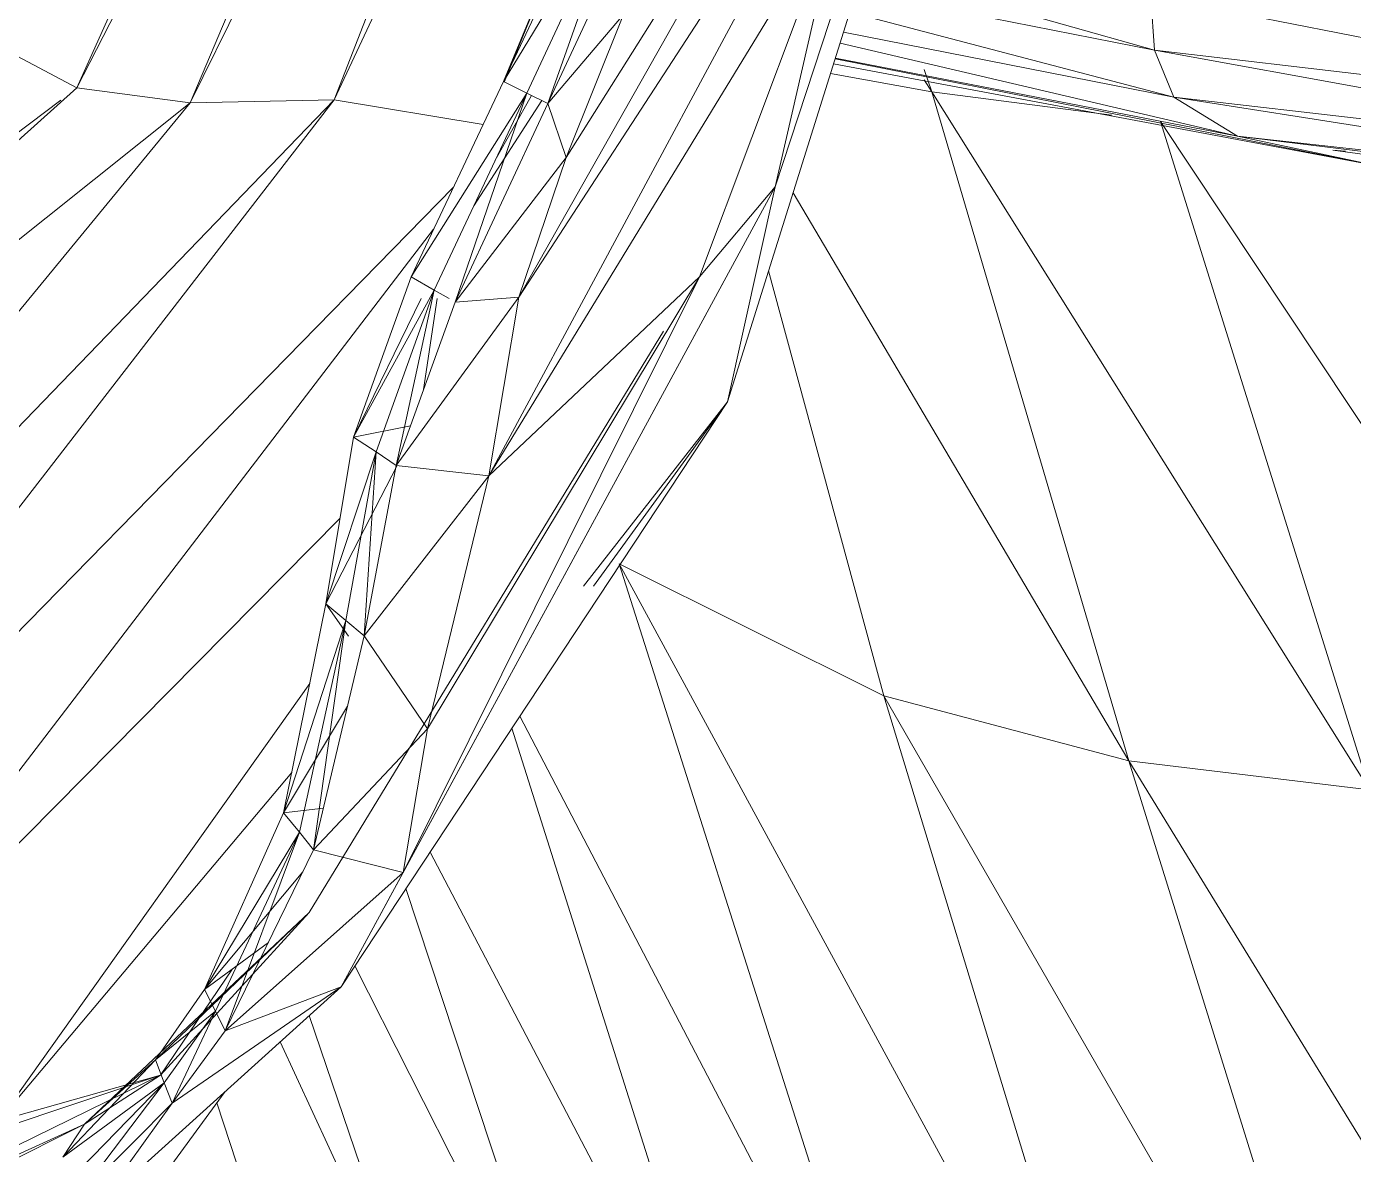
# Model space of a CAD drawing. Header units: millimetres. Extents: x -8546 to 211781, y -3000 to 31870.
# Drawn here: x -4205.85 to -4163.77, y 2539.95 to 2575.72 of the extents above; entities that cross this region are included whole.
import ezdxf

# ---------------------------------------------------------------- set-up
doc = ezdxf.new("R2010")
doc.units = ezdxf.units.MM
doc.layers.add('G-IMPT', color=8, linetype='Continuous', lineweight=9)
doc.layers.add('I-FURN', color=30, linetype='Continuous', lineweight=9)

# ---------------------------------------------------------------- blocks, each defined once
blk = doc.blocks.new('Artificial banana plant 1500mm - Family 4__C1-728657-Begane grond')
at = {"layer": 'G-IMPT'}
for p, q in [((208.504, -83.097), (230.253, -40.374)), ((208.504, -83.097), (230.253, -40.374)), ((212.1, -83.569), (233.351, -40.354)), ((212.1, -83.569), (233.351, -40.354)), ((212.1, -83.569), (230.253, -40.374)), ((212.1, -83.569), (230.253, -40.374)), ((216.666, -83.481), (233.351, -40.354)), ((216.666, -83.481), (233.351, -40.354)), ((216.666, -83.481), (236.539, -40.922)), ((216.666, -83.481), (236.539, -40.922)), ((208.504, -83.097), (226.242, -43.367)), ((208.504, -83.097), (226.242, -43.367)), ((229.136, -93.058), (243.92, -45.924)), ((229.136, -93.058), (243.92, -45.924)), ((230.644, -86.236), (243.92, -45.924)), ((230.644, -86.236), (243.92, -45.924)), ((222.522, -89.735), (233.882, -69.651)), ((222.522, -89.735), (233.882, -69.651)), ((224.015, -85.311), (233.882, -69.651)), ((224.015, -85.311), (233.882, -69.651)), ((221.567, -95.403), (234.638, -71.076)), ((221.567, -95.403), (234.638, -71.076)), ((222.522, -89.735), (234.638, -71.076)), ((222.522, -89.735), (234.638, -71.076)), ((222.034, -82.895), (225.23, -76.103)), ((222.034, -82.895), (225.23, -76.103)), ((222.034, -82.895), (225.976, -76.409)), ((222.034, -82.895), (225.976, -76.409)), ((222.771, -83.263), (225.976, -76.409)), ((225.976, -76.409), (222.771, -83.263)), ((225.976, -76.409), (223.437, -83.593)), ((225.976, -76.409), (223.437, -83.593)), ((226.651, -76.684), (223.437, -83.593)), ((226.651, -76.684), (223.437, -83.593)), ((221.567, -95.403), (232.765, -77.046)), ((221.567, -95.403), (232.765, -77.046)), ((232.765, -77.046), (228.247, -89.089)), ((232.765, -77.046), (228.247, -89.089)), ((232.765, -77.046), (230.644, -86.236)), ((232.765, -77.046), (230.644, -86.236)), ((233.453, -79.295), (242.677, -81.903)), ((233.453, -79.295), (242.677, -81.903)), ((222.034, -82.895), (223.387, -79.633)), ((222.034, -82.895), (223.387, -79.633)), ((233.22, -80.037), (242.677, -81.903)), ((233.22, -80.037), (242.677, -81.903)), ((242.677, -81.903), (242.557, -80.187)), ((242.677, -81.903), (242.557, -80.187)), ((242.557, -80.187), (263.719, -84.357)), ((242.557, -80.187), (263.719, -84.357)), ((222.063, -82.895), (222.969, -80.662)), ((222.063, -82.895), (222.969, -80.662)), ((223.437, -83.593), (225.835, -80.773)), ((223.437, -83.593), (225.835, -80.773)), ((225.835, -80.773), (224.015, -85.311)), ((225.835, -80.773), (224.015, -85.311)), ((233.014, -80.693), (243.287, -83.395)), ((233.014, -80.693), (243.287, -83.395)), ((232.813, -81.336), (243.287, -83.395)), ((232.813, -81.336), (243.287, -83.395)), ((206.087, -81.819), (208.504, -83.097)), ((206.087, -81.819), (208.504, -83.097)), ((232.705, -81.678), (245.311, -84.63)), ((232.705, -81.678), (245.311, -84.63)), ((243.287, -83.395), (242.677, -81.903)), ((243.287, -83.395), (242.677, -81.903)), ((242.677, -81.903), (264.38, -85.837)), ((242.677, -81.903), (264.38, -85.837)), ((242.677, -81.903), (263.719, -84.357)), ((242.677, -81.903), (263.719, -84.357)), ((232.499, -82.336), (249.702, -85.556)), ((232.499, -82.336), (249.702, -85.556)), ((232.549, -82.176), (249.702, -85.556)), ((232.549, -82.176), (249.702, -85.556)), ((232.556, -82.154), (245.311, -84.63)), ((232.556, -82.154), (245.311, -84.63)), ((219.106, -89.09), (222.034, -82.895)), ((219.106, -89.09), (222.034, -82.895)), ((222.771, -83.263), (222.034, -82.895)), ((222.771, -83.263), (222.034, -82.895)), ((232.404, -82.639), (235.618, -83.227)), ((232.404, -82.639), (235.618, -83.227)), ((235.369, -82.514), (235.618, -83.227)), ((235.369, -82.514), (235.618, -83.227)), ((235.369, -82.843), (235.618, -83.227)), ((235.369, -82.843), (235.618, -83.227)), ((174.042, -113.925), (208.504, -83.097)), ((174.042, -113.925), (208.504, -83.097)), ((208.504, -83.097), (212.1, -83.569)), ((208.504, -83.097), (212.1, -83.569)), ((219.106, -89.09), (222.771, -83.263)), ((219.106, -89.09), (222.771, -83.263)), ((219.837, -89.511), (222.771, -83.263)), ((222.771, -83.263), (219.837, -89.511)), ((222.771, -83.263), (220.498, -89.891)), ((222.771, -83.263), (220.498, -89.891)), ((223.437, -83.593), (222.771, -83.263)), ((223.437, -83.593), (222.771, -83.263)), ((249.499, -105.36), (235.618, -83.227)), ((249.499, -105.36), (235.618, -83.227)), ((241.865, -104.445), (235.618, -83.227)), ((241.865, -104.445), (235.618, -83.227)), ((235.618, -83.227), (241.327, -83.963)), ((235.618, -83.227), (241.327, -83.963)), ((174.042, -113.925), (212.1, -83.569)), ((174.042, -113.925), (212.1, -83.569)), ((174.062, -109.206), (207.989, -83.487)), ((174.062, -109.206), (207.989, -83.487)), ((186.183, -115.058), (216.666, -83.481)), ((186.183, -115.058), (216.666, -83.481)), ((186.183, -115.058), (212.1, -83.569)), ((186.183, -115.058), (212.1, -83.569)), ((192.152, -115.156), (216.666, -83.481)), ((192.152, -115.156), (216.666, -83.481)), ((212.1, -83.569), (216.666, -83.481)), ((212.1, -83.569), (216.666, -83.481)), ((216.666, -83.481), (221.39, -84.258)), ((216.666, -83.481), (221.39, -84.258)), ((223.437, -83.593), (220.498, -89.891)), ((223.437, -83.593), (220.498, -89.891)), ((221.091, -86.841), (223.245, -83.498)), ((221.091, -86.841), (223.245, -83.498)), ((221.762, -85.412), (222.92, -83.337)), ((221.762, -85.412), (222.92, -83.337)), ((223.437, -83.593), (224.015, -85.311)), ((223.437, -83.593), (224.015, -85.311)), ((245.311, -84.63), (243.287, -83.395)), ((245.311, -84.63), (243.287, -83.395)), ((243.287, -83.395), (265.909, -86.925)), ((243.287, -83.395), (265.909, -86.925)), ((243.287, -83.395), (264.38, -85.837)), ((243.287, -83.395), (264.38, -85.837)), ((257.516, -106.226), (242.866, -84.162)), ((257.516, -106.226), (242.866, -84.162)), ((249.499, -105.36), (242.866, -84.162)), ((249.499, -105.36), (242.866, -84.162)), ((249.702, -85.556), (245.311, -84.63)), ((249.702, -85.556), (245.311, -84.63)), ((245.311, -84.63), (267.207, -87.304)), ((245.311, -84.63), (267.207, -87.304)), ((245.311, -84.63), (265.909, -86.925)), ((245.311, -84.63), (265.909, -86.925)), ((220.498, -89.891), (224.015, -85.311)), ((220.498, -89.891), (224.015, -85.311)), ((224.015, -85.311), (222.522, -89.735)), ((224.015, -85.311), (222.522, -89.735)), ((248.334, -85.07), (258.972, -86.553)), ((248.334, -85.07), (258.972, -86.553)), ((248.334, -85.07), (248.74, -85.107)), ((192.152, -115.156), (220.45, -86.245)), ((192.152, -115.156), (220.45, -86.245)), ((216.882, -111.61), (230.644, -86.236)), ((216.882, -111.61), (230.644, -86.236)), ((218.851, -107.984), (230.644, -86.236)), ((218.851, -107.984), (230.644, -86.236)), ((228.247, -89.089), (230.644, -86.236)), ((228.247, -89.089), (230.644, -86.236)), ((230.644, -86.236), (229.136, -93.058)), ((230.644, -86.236), (229.136, -93.058)), ((241.865, -104.445), (231.214, -86.433)), ((241.865, -104.445), (231.214, -86.433)), ((198.871, -114.932), (219.817, -87.584)), ((198.871, -114.932), (219.817, -87.584)), ((217.276, -94.176), (219.106, -89.09)), ((217.276, -94.176), (219.106, -89.09)), ((218.851, -107.984), (228.247, -89.089)), ((218.851, -107.984), (228.247, -89.089)), ((219.837, -89.511), (219.106, -89.09)), ((219.837, -89.511), (219.106, -89.09)), ((219.619, -103.43), (228.247, -89.089)), ((219.619, -103.43), (228.247, -89.089)), ((221.567, -95.403), (228.247, -89.089)), ((221.567, -95.403), (228.247, -89.089)), ((234.093, -102.378), (230.44, -88.899)), ((234.093, -102.378), (230.44, -88.899)), ((217.276, -94.176), (219.837, -89.511)), ((217.276, -94.176), (219.837, -89.511)), ((217.989, -94.647), (219.837, -89.511)), ((219.837, -89.511), (217.989, -94.647)), ((219.837, -89.511), (218.63, -95.071)), ((219.837, -89.511), (218.63, -95.071)), ((220.305, -89.78), (219.837, -89.511)), ((220.305, -89.78), (219.837, -89.511)), ((217.276, -94.176), (219.425, -89.78)), ((217.276, -94.176), (219.425, -89.78)), ((218.63, -95.071), (222.522, -89.735)), ((218.63, -95.071), (222.522, -89.735)), ((220.498, -89.891), (218.63, -95.071)), ((220.498, -89.891), (218.63, -95.071)), ((219.496, -92.668), (219.926, -89.78)), ((219.496, -92.668), (219.926, -89.78)), ((220.498, -89.891), (222.522, -89.735)), ((220.498, -89.891), (222.522, -89.735)), ((222.522, -89.735), (221.567, -95.403)), ((222.522, -89.735), (221.567, -95.403)), ((215.874, -109.253), (227.107, -90.811)), ((215.874, -109.253), (227.107, -90.811)), ((216.882, -111.61), (229.136, -93.058)), ((216.882, -111.61), (229.136, -93.058)), ((224.567, -98.898), (229.136, -93.058)), ((224.567, -98.898), (229.136, -93.058)), ((229.136, -93.058), (224.882, -98.898)), ((229.136, -93.058), (224.882, -98.898)), ((217.276, -94.176), (219.08, -93.822)), ((217.276, -94.176), (219.08, -93.822)), ((216.397, -99.46), (217.276, -94.176)), ((216.397, -99.46), (217.276, -94.176)), ((217.989, -94.647), (217.276, -94.176)), ((217.989, -94.647), (217.276, -94.176)), ((216.397, -99.46), (217.989, -94.647)), ((216.397, -99.46), (217.989, -94.647)), ((217.036, -99.994), (217.989, -94.647)), ((217.989, -94.647), (217.036, -99.994)), ((217.989, -94.647), (217.61, -100.474)), ((217.989, -94.647), (217.61, -100.474)), ((218.63, -95.071), (217.989, -94.647)), ((218.63, -95.071), (217.989, -94.647)), ((216.397, -99.46), (218.662, -95.071)), ((216.397, -99.46), (218.662, -95.071)), ((218.63, -95.071), (217.61, -100.474)), ((218.63, -95.071), (217.61, -100.474)), ((218.63, -95.071), (221.567, -95.403)), ((218.63, -95.071), (221.567, -95.403)), ((217.61, -100.474), (221.567, -95.403)), ((217.61, -100.474), (221.567, -95.403)), ((221.567, -95.403), (219.619, -103.43)), ((221.567, -95.403), (219.619, -103.43)), ((198.871, -114.932), (216.846, -96.758)), ((198.871, -114.932), (216.846, -96.758)), ((241.902, -128.034), (225.703, -98.191)), ((241.902, -128.034), (225.703, -98.191)), ((234.558, -126.03), (225.703, -98.191)), ((234.558, -126.03), (225.703, -98.191)), ((234.093, -102.378), (225.703, -98.191)), ((234.093, -102.378), (225.703, -98.191)), ((215.06, -106.091), (216.397, -99.46)), ((215.06, -106.091), (216.397, -99.46)), ((217.036, -99.994), (216.397, -99.46)), ((217.036, -99.994), (216.397, -99.46)), ((216.397, -99.46), (217.116, -100.486)), ((216.397, -99.46), (217.116, -100.486)), ((215.06, -106.091), (217.036, -99.994)), ((215.06, -106.091), (217.036, -99.994)), ((215.561, -106.709), (217.036, -99.994)), ((217.036, -99.994), (215.561, -106.709)), ((217.036, -99.994), (216.009, -107.264)), ((217.036, -99.994), (216.009, -107.264)), ((217.61, -100.474), (217.036, -99.994)), ((217.61, -100.474), (217.036, -99.994)), ((217.61, -100.474), (216.009, -107.264)), ((217.61, -100.474), (216.009, -107.264)), ((217.61, -100.474), (219.619, -103.43)), ((217.61, -100.474), (219.619, -103.43)), ((206.016, -115.858), (215.887, -101.99)), ((206.016, -115.858), (215.887, -101.99)), ((249.547, -129.173), (234.093, -102.378)), ((249.547, -129.173), (234.093, -102.378)), ((241.902, -128.034), (234.093, -102.378)), ((241.902, -128.034), (234.093, -102.378)), ((241.865, -104.445), (234.093, -102.378)), ((241.865, -104.445), (234.093, -102.378)), ((215.06, -106.091), (217.084, -102.705)), ((215.06, -106.091), (217.084, -102.705)), ((234.558, -126.03), (222.551, -103.026)), ((234.558, -126.03), (222.551, -103.026)), ((216.009, -107.264), (219.619, -103.43)), ((216.009, -107.264), (219.619, -103.43)), ((219.619, -103.43), (218.851, -107.984)), ((219.619, -103.43), (218.851, -107.984)), ((229.4, -125.86), (222.299, -103.409)), ((229.4, -125.86), (222.299, -103.409)), ((257.438, -129.86), (241.865, -104.445)), ((257.438, -129.86), (241.865, -104.445)), ((249.547, -129.173), (241.865, -104.445)), ((249.547, -129.173), (241.865, -104.445)), ((249.499, -105.36), (241.865, -104.445)), ((249.499, -105.36), (241.865, -104.445)), ((215.318, -104.811), (206.016, -115.858)), ((215.318, -104.811), (206.016, -115.858)), ((215.06, -106.091), (216.321, -105.942)), ((215.06, -106.091), (216.321, -105.942)), ((212.546, -111.691), (215.06, -106.091)), ((212.546, -111.691), (215.06, -106.091)), ((215.561, -106.709), (215.06, -106.091)), ((215.561, -106.709), (215.06, -106.091)), ((212.546, -111.691), (215.561, -106.709)), ((212.546, -111.691), (215.561, -106.709)), ((212.895, -112.384), (215.561, -106.709)), ((215.561, -106.709), (212.895, -112.384)), ((215.561, -106.709), (213.207, -113.007)), ((215.561, -106.709), (213.207, -113.007)), ((216.009, -107.264), (215.561, -106.709)), ((216.009, -107.264), (215.561, -106.709)), ((216.009, -107.264), (213.207, -113.007)), ((216.009, -107.264), (213.207, -113.007)), ((216.009, -107.264), (218.851, -107.984)), ((216.009, -107.264), (218.851, -107.984)), ((229.4, -125.86), (219.705, -107.336)), ((229.4, -125.86), (219.705, -107.336)), ((212.546, -111.691), (215.667, -107.964)), ((212.546, -111.691), (215.667, -107.964)), ((213.207, -113.007), (218.851, -107.984)), ((213.207, -113.007), (218.851, -107.984)), ((218.851, -107.984), (216.882, -111.61)), ((218.851, -107.984), (216.882, -111.61)), ((224.304, -124.741), (218.938, -108.496)), ((224.304, -124.741), (218.938, -108.496)), ((208.745, -115.968), (215.874, -109.253)), ((208.745, -115.968), (215.874, -109.253)), ((210.992, -113.928), (215.874, -109.253)), ((210.992, -113.928), (215.874, -109.253)), ((215.874, -109.253), (211.158, -114.41)), ((215.874, -109.253), (211.158, -114.41)), ((212.546, -111.691), (214.574, -110.205)), ((212.546, -111.691), (214.574, -110.205)), ((211.158, -114.41), (213.436, -111.038)), ((211.158, -114.41), (213.436, -111.038)), ((224.304, -124.741), (217.32, -110.947)), ((224.304, -124.741), (217.32, -110.947)), ((216.882, -111.61), (209.183, -118.561)), ((216.882, -111.61), (209.183, -118.561)), ((210.992, -113.928), (212.546, -111.691)), ((210.992, -113.928), (212.546, -111.691)), ((211.522, -115.302), (216.882, -111.61)), ((211.522, -115.302), (216.882, -111.61)), ((212.895, -112.384), (212.546, -111.691)), ((212.895, -112.384), (212.546, -111.691)), ((213.207, -113.007), (216.882, -111.61)), ((213.207, -113.007), (216.882, -111.61)), ((210.992, -113.928), (212.895, -112.384)), ((210.992, -113.928), (212.895, -112.384)), ((211.272, -114.652), (212.895, -112.384)), ((212.895, -112.384), (211.272, -114.652)), ((212.895, -112.384), (211.522, -115.302)), ((212.895, -112.384), (211.522, -115.302)), ((213.207, -113.007), (212.895, -112.384)), ((213.207, -113.007), (212.895, -112.384)), ((219.493, -123.182), (215.87, -112.523)), ((219.493, -123.182), (215.87, -112.523)), ((213.207, -113.007), (211.522, -115.302)), ((213.207, -113.007), (211.522, -115.302)), ((219.493, -123.182), (214.949, -113.354)), ((219.493, -123.182), (214.949, -113.354)), ((208.06, -117.01), (210.992, -113.928)), ((208.06, -117.01), (210.992, -113.928)), ((210.992, -113.928), (208.745, -115.968)), ((210.992, -113.928), (208.745, -115.968)), ((211.272, -114.652), (210.992, -113.928)), ((211.272, -114.652), (210.992, -113.928)), ((190.179, -121.443), (211.158, -114.41)), ((190.179, -121.443), (211.158, -114.41)), ((198.255, -120.75), (211.158, -114.41)), ((198.255, -120.75), (211.158, -114.41)), ((211.158, -114.41), (206.016, -115.858)), ((211.158, -114.41), (206.016, -115.858)), ((208.745, -115.968), (211.158, -114.41)), ((208.745, -115.968), (211.158, -114.41)), ((208.06, -117.01), (211.272, -114.652)), ((208.06, -117.01), (211.272, -114.652)), ((208.232, -117.774), (211.272, -114.652)), ((211.272, -114.652), (208.232, -117.774)), ((211.272, -114.652), (208.387, -118.462)), ((211.272, -114.652), (208.387, -118.462)), ((211.522, -115.302), (211.272, -114.652)), ((211.522, -115.302), (211.272, -114.652)), ((211.522, -115.302), (208.387, -118.462)), ((211.522, -115.302), (208.387, -118.462)), ((211.522, -115.302), (209.183, -118.561)), ((211.522, -115.302), (209.183, -118.561)), ((213.207, -114.927), (211.285, -117.567)), ((213.207, -114.927), (211.285, -117.567)), ((215.032, -121.717), (212.945, -115.287)), ((215.032, -121.717), (212.945, -115.287)), ((208.745, -115.968), (198.255, -120.75)), ((208.745, -115.968), (198.255, -120.75)), ((198.862, -120.919), (208.745, -115.968)), ((198.862, -120.919), (208.745, -115.968)), ((208.06, -117.01), (208.745, -115.968)), ((208.06, -117.01), (208.745, -115.968))]:
    blk.add_line(p, q, dxfattribs=at)
blk = doc.blocks.new('Artificial banana plant 1500mm - Family 4__C2-728658-Begane grond')
blk.add_blockref('Artificial banana plant 1500mm - Family 4__C1-728657-Begane grond', (0, 0))
blk = doc.blocks.new('Artificial banana plant 1500mm - Family 4-728656-Begane grond')
blk.add_blockref('Artificial banana plant 1500mm - Family 4__C2-728658-Begane grond', (0, 0))
blk = doc.blocks.new('Artificial banana plant 1500mm - Ny märkning-728662-Begane grond')
blk.add_blockref('Artificial banana plant 1500mm - Family 4-728656-Begane grond', (0, 0))

msp = doc.modelspace()

# ---------------------------------------------------------------- block references
at = {"layer": 'I-FURN'}
msp.add_blockref('Artificial banana plant 1500mm - Ny märkning-728662-Begane grond', (-4412.758, 2656.875), dxfattribs=at)

doc.saveas('drawing.dxf')
